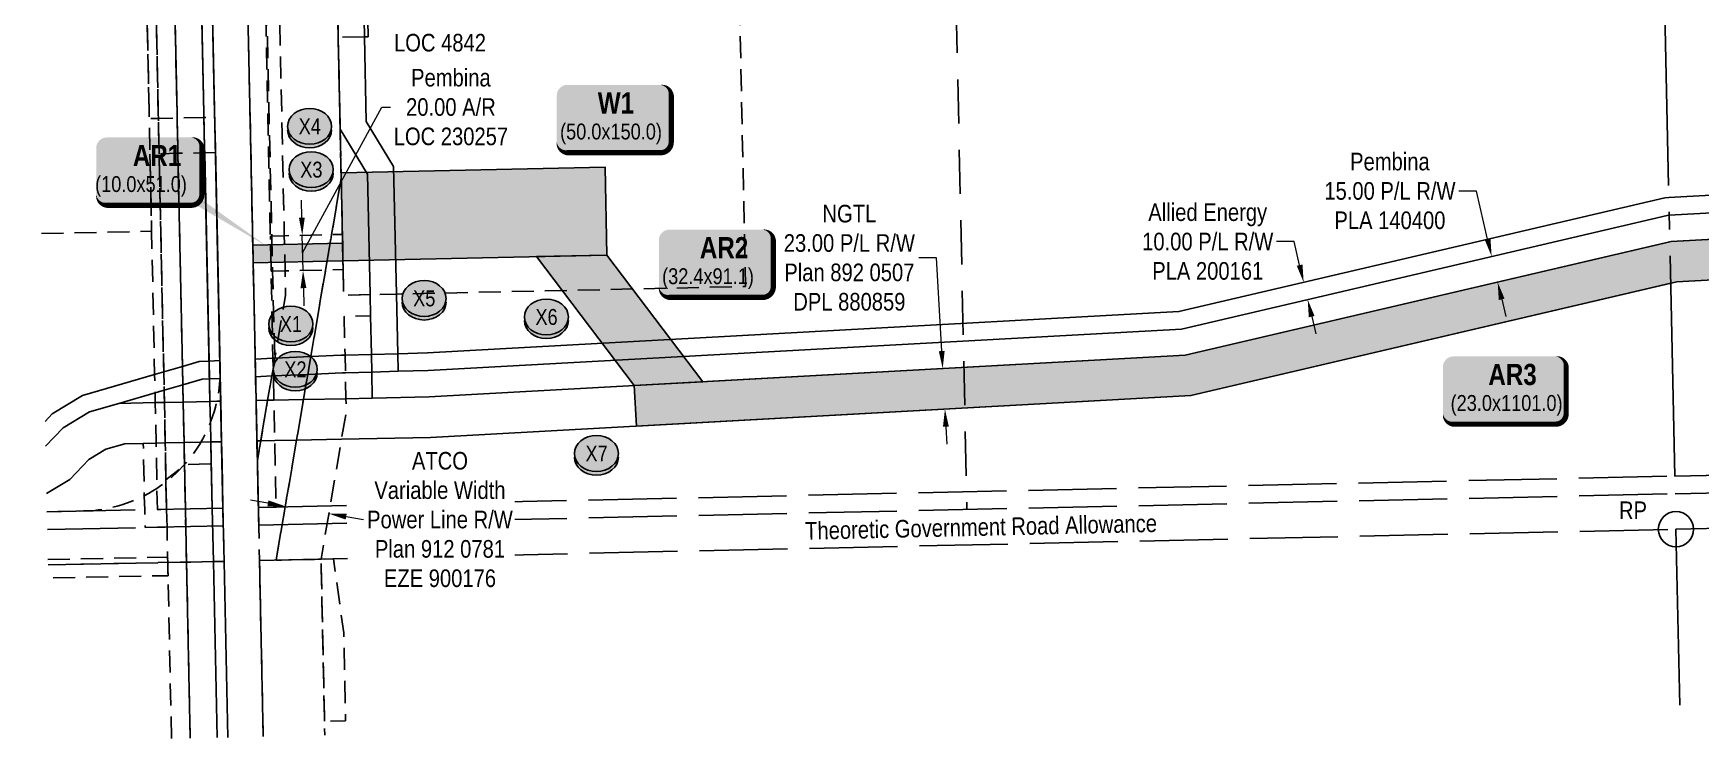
# Model space of a CAD drawing. Extents: x 595786 to 598155, y 6046687 to 6048833.
# Drawn here: x 596009 to 596955, y 6046687 to 6047088 of the extents above; entities that cross this region are included whole.
import ezdxf
from ezdxf.enums import TextEntityAlignment as Align

# ---------------------------------------------------------------- set-up
doc = ezdxf.new("R2010")
doc.units = 0
doc.header["$LTSCALE"] = 5
doc.header["$PDSIZE"] = 0.5
for name, pattern in [('foc-ACCESSROAD', [3.75, 2.5, -1.25]), ('foc-FLOWLINE', [3.75, 2.5, -1.25]), ('foc-LSD', [8, 5, -3]), ('foc-QUARTERLINE', [33, 25, -3, 2, -3]), ('foc-UNSURVEYED', [12.5, 10, -2.5])]:
    doc.linetypes.add(name, pattern=pattern)
doc.layers.get('Defpoints').update_dxf_attribs({"color": 9})
for name, color, linetype in [('35', 37, 'Continuous'), ('CG-NOTES', 7, 'Continuous'), ('F-AR', 190, 'foc-ACCESSROAD'), ('F-EZE', 190, 'foc-FLOWLINE'), ('F-RW', 190, 'Continuous'), ('F-VCE', 190, 'foc-FLOWLINE'), ('F-WS', 190, 'foc-ACCESSROAD'), ('L-QSEC', 8, 'foc-QUARTERLINE'), ('L-ROAD-T', 7, 'Continuous'), ('L-SEC', 7, 'Continuous'), ('L-SECTION-LSD', 7, 'foc-LSD'), ('L-USEC', 7, 'foc-UNSURVEYED'), ('P-CROSSINGS', 250, 'Continuous'), ('P-TEMP-BLOCKS', 250, 'Continuous'), ('P-TEMP-H', 41, 'Continuous'), ('P-TEMP_ACCESS ROAD', 46, 'Continuous'), ('P-TEMP_WORKSPACE', 46, 'Continuous'), ('PLA', 7, 'Continuous')]:
    doc.layers.add(name, color=color, linetype=linetype)
for name, color, linetype, lineweight in [('F-AR-T', 190, 'Continuous', 9), ('F-EZE-T', 190, 'Continuous', 9), ('F-RW-T', 190, 'Continuous', 9)]:
    doc.layers.add(name, color=color, linetype=linetype, lineweight=lineweight)
doc.styles.add('80', font='ARIALN.TTF', dxfattribs={"height": 10})
doc.styles.add('80CG', font='ARIALN.TTF', dxfattribs={"height": 10})
doc.styles.add('80L', font='ARIALN.TTF', dxfattribs={"height": 10})
doc.styles.add('BOLD', font='ARIALNB.TTF')
doc.styles.add('Crossing', font='ARIALN.TTF', dxfattribs={"height": 10})
doc.dimstyles.new('Compass 5 000', dxfattribs={"dimscale": 5, "dimtxt": 9, "dimasz": 2, "dimexe": 0.2, "dimexo": 0.0625, "dimgap": 0.5, "dimtad": 0, "dimtih": 1, "dimtoh": 1, "dimzin": 0, "dimdsep": 46, "dimtxsty": '80CG', "dimcen": 0.1, "dimse1": 1, "dimse2": 1, "dimclrd": 256, "dimclrt": 256, "dimaunit": 1, "dimadec": 4, "dimazin": 0, "dimtfac": 0.06, "dimtofl": 0, "dimtmove": 0, "dimatfit": 1, "dimfxl": 0.2, "dimtolj": 1, "dimtzin": 0, "dimlwd": -1, "dimarcsym": 0})

# ---------------------------------------------------------------- blocks, each defined once
blk = doc.blocks.new('label_road_theoretic')
at = {"layer": 'L-ROAD-T', "style": '80L'}
blk.add_text('Theoretic Government Road Allowance', height=10, dxfattribs=at).set_placement((0, 0), align=Align.MIDDLE_CENTER)
blk = doc.blocks.new('RP')
at = {"layer": '35', "color": 3}
blk.add_circle((0, 0), 10, dxfattribs=at)
at = {"layer": '35', "color": 3, "style": '80'}
blk.add_attdef('RP_001', (-32.36089367917796, 5.754369554757101), '', height=10, dxfattribs=at)
blk = doc.blocks.new('*D430')
at = {"layer": 'Defpoints', "color": 0, "transparency": 16777216}
for p in [(596730.0071706737, 6046946.49662021), (596733.2100301823, 6046947.245510073), (596735.485885025, 6046937.512111778)]:
    blk.add_point(p, dxfattribs=at)
at = {"layer": 'F-RW-T', "transparency": 16777216}
for p, q in [((596724.6087011616, 6046969.584847525), (596714.6087011616, 6046969.584847525)), ((596727.7303885096, 6046956.233984482), (596724.6087011616, 6046969.584847525)), ((596734.5598076805, 6046927.025857642), (596736.8365898447, 6046917.28849337))]:
    blk.add_line(p, q, dxfattribs=at)
for points in [[(596729.353282555, 6046956.613448177), (596726.1074944641, 6046955.854520788), (596730.0071706737, 6046946.49662021)], [(596736.182701726, 6046927.405321336), (596732.9369136351, 6046926.646393948), (596732.2830255164, 6046936.763221915)]]:
    blk.add_solid(points, dxfattribs=at)
at = {"layer": 'F-RW-T', "transparency": 16777216, "insert": (596675.5227530042, 6046969.584847525), "char_height": 10, "attachment_point": 5, "style": '80CG'}
blk.add_mtext('\\A1;Allied Energy\\P10.00 P/L R/W\\PPLA 200161', dxfattribs=at)
blk = doc.blocks.new('*D438')
at = {"layer": 'Defpoints', "color": 0, "transparency": 16777216}
for p in [(596525.0151155405, 6046897.498045814), (596392.0575517348, 6046890.168493741), (596393.3235058927, 6046867.20417354)]:
    blk.add_point(p, dxfattribs=at)
at = {"layer": 'F-RW-T', "transparency": 16777216}
for p, q in [((596521.5469402368, 6046960.410504133), (596511.5469402368, 6046960.410504133)), ((596524.4646812532, 6046907.482885427), (596521.5469402368, 6046960.410504133)), ((596526.8315039857, 6046864.548885999), (596527.3819382731, 6046854.564046387))]:
    blk.add_line(p, q, dxfattribs=at)
for points in [[(596526.1288211887, 6046907.574624474), (596522.8005413178, 6046907.391146379), (596525.0151155405, 6046897.498045814)], [(596528.4956439212, 6046864.640625047), (596525.1673640503, 6046864.457146951), (596526.2810696984, 6046874.533725613)]]:
    blk.add_solid(points, dxfattribs=at)
at = {"layer": 'F-RW-T', "transparency": 16777216, "insert": (596472.0073767995, 6046960.410504133), "char_height": 10, "attachment_point": 5, "style": '80CG'}
blk.add_mtext('\\A1;NGTL\\P23.00 P/L R/W\\PPlan 892 0507\\PDPL 880859', dxfattribs=at)
blk = doc.blocks.new('*D440')
at = {"layer": 'Defpoints', "color": 0, "transparency": 16777216}
for p in [(596808.2460619048, 6046954.52465525), (596836.7566259461, 6046961.190900863), (596811.6626319548, 6046939.912481492)]:
    blk.add_point(p, dxfattribs=at)
at = {"layer": 'F-RW-T', "transparency": 16777216}
for p, q in [((596828.0767459052, 6046998.31348682), (596818.0767459052, 6046998.313486819)), ((596834.4798664576, 6046970.928270438), (596828.0767459052, 6046998.31348682)), ((596842.4499554848, 6046936.841357531), (596844.7267149733, 6046927.103987956))]:
    blk.add_line(p, q, dxfattribs=at)
for points in [[(596836.1027613869, 6046971.307730353), (596832.8569715286, 6046970.548810523), (596836.7566259461, 6046961.190900863)], [(596844.0728504141, 6046937.220817446), (596840.8270605558, 6046936.461897616), (596840.1731959961, 6046946.578727106)]]:
    blk.add_solid(points, dxfattribs=at)
at = {"layer": 'F-RW-T', "transparency": 16777216, "insert": (596778.9907977472, 6046998.313486819), "char_height": 10, "attachment_point": 5, "style": '80CG'}
blk.add_mtext('\\A1;Pembina\\P15.00 P/L R/W\\PPLA 140400', dxfattribs=at)
blk = doc.blocks.new('*D441')
at = {"layer": 'Defpoints', "color": 0, "transparency": 16777216}
for p in [(596161.3021519647, 6046973.177854197), (596161.3907688938, 6046973.179845246), (596161.8398192748, 6046953.193669892)]:
    blk.add_point(p, dxfattribs=at)
at = {"layer": 'F-AR-T', "transparency": 16777216}
for p, q in [((596161.5266771553, 6046963.184766522), (596206.4292582972, 6047045.947919401)), ((596206.4292582972, 6047045.947919401), (596211.4292582972, 6047045.947919401)), ((596161.0775281572, 6046983.175331086), (596160.8529043496, 6046993.172807975)), ((596161.7512023458, 6046953.191678843), (596161.3021519647, 6046973.177854197)), ((596161.9758261534, 6046943.194201954), (596162.200449961, 6046933.196725065))]:
    blk.add_line(p, q, dxfattribs=at)
for points in [[(596162.7437743052, 6046983.212768387), (596159.411282009, 6046983.137893785), (596161.3021519647, 6046973.177854197)], [(596163.6420723015, 6046943.231639255), (596160.3095800052, 6046943.156764653), (596161.7512023458, 6046953.191678843)]]:
    blk.add_solid(points, dxfattribs=at)
at = {"layer": 'F-AR-T', "transparency": 16777216, "insert": (596245.7300768514, 6047045.947919401), "char_height": 10, "attachment_point": 5, "style": '80CG'}
blk.add_mtext('\\A1;Pembina\\P20.00 A/R\\PLOC 230257', dxfattribs=at)
blk = doc.blocks.new('*D442')
at = {"layer": 'Defpoints', "color": 0, "transparency": 16777216}
for p in [(596156.7676482906, 6046849.250568935), (596181.5103648453, 6046845.02325524), (596176.4068704613, 6046815.152201404)]:
    blk.add_point(p, dxfattribs=at)
at = {"layer": 'F-EZE-T', "transparency": 16777216}
for p, q in [((596141.806984517, 6046821.063620685), (596131.9498151275, 6046822.747726271)), ((596186.264039851, 6046813.468095818), (596196.1212092428, 6046811.783990231))]:
    blk.add_line(p, q, dxfattribs=at)
for points in [[(596142.0876687814, 6046822.706482249), (596141.5263002526, 6046819.420759119), (596151.6641539067, 6046819.379515099)], [(596186.5447241154, 6046815.110957382), (596185.9833555866, 6046811.825234252), (596176.4068704613, 6046815.152201404)]]:
    blk.add_solid(points, dxfattribs=at)
at = {"layer": 'F-EZE-T', "transparency": 16777216, "insert": (596239.5079759549, 6046811.783990231), "char_height": 10, "attachment_point": 5, "style": '80CG', "bg_fill": 3, "box_fill_scale": 1.1, "bg_fill_color": 256, "bg_fill_true_color": 13158600, "bg_fill_transparency": 0}
blk.add_mtext('\\A1;ATCO\\PVariable Width\\PPower Line R/W\\PPlan 912 0781\\PEZE 900176', dxfattribs=at)
blk = doc.blocks.new('*D444')
at = {"layer": 'Defpoints', "color": 0, "transparency": 16777216}
for p in [(596140.5538750539, 6047097.636731084), (596131.2110383847, 6047062.899950811), (596141.284367853, 6047063.113094483)]:
    blk.add_point(p, dxfattribs=at)
at = {"layer": 'F-AR-T', "transparency": 16777216}
for p, q in [((596120.4827833946, 6047097.212042687), (596110.4850212035, 6047097.00049796)), ((596150.5516372449, 6047097.848275812), (596211.6247878253, 6047099.140535293))]:
    blk.add_line(p, q, dxfattribs=at)
for points in [[(596120.4475259401, 6047098.878336385), (596120.5180408492, 6047095.545748987), (596130.4805455856, 6047097.423587414)], [(596150.5163797904, 6047099.514569511), (596150.5868946995, 6047096.181982113), (596140.5538750539, 6047097.636731084)]]:
    blk.add_solid(points, dxfattribs=at)
at = {"layer": 'F-AR-T', "transparency": 16777216, "insert": (596239.5238328459, 6047099.140535293), "char_height": 10, "attachment_point": 5, "style": '80CG'}
blk.add_mtext('\\A1;Conifer\\P10.06 A/R\\PLOC 4842', dxfattribs=at)
blk = doc.blocks.new('*U451')
at = {"true_color": 0xff8aff}
h = blk.add_hatch(color=211, dxfattribs=at)
edge = h.paths.add_edge_path()
edge.add_line((-23.99999999999998, -20), (23.99999999999998, -20))
edge.add_arc((23.99999999999998, -14), 6, 270, 360)
edge.add_line((29.99999999999998, -14), (29.99999999999998, 12.5))
edge.add_arc((23.99999999999998, 12.5), 6, 0, 90)
edge.add_line((23.99999999999998, 18.5), (-23.99999999999998, 18.5))
edge.add_arc((-23.99999999999998, 12.5), 6, 90, 180)
edge.add_line((-29.99999999999998, 12.5), (-29.99999999999998, -14))
edge.add_arc((-23.99999999999998, -14), 6, 180, 270)
at = {"color": 250, "flags": 128}
blk.add_lwpolyline([(-23.99999999999998, -20, 3, 3, 0), (23.99999999999998, -20, 3, 3, 0.414213562373095), (29.99999999999998, -14, 3, 3, 0), (29.99999999999998, 12.5, 3, 0, 0.414213562373095), (23.99999999999998, 18.5, 0, 0, 0), (-23.99999999999998, 18.5, 0, 0, 0.414213562373095), (-29.99999999999998, 12.5, 0, 0, 0), (-29.99999999999998, -14, 0, 3, 0.414213562373095)], format="xyseb", close=True, dxfattribs=at)
at = {"flags": 128}
blk.add_lwpolyline([(67.26013000717592, -43.4908733441255, 0, 7.500000000000002, 0), (-3.398394867633905e-15, 0, 0, 0, 0)], format="xyseb", dxfattribs=at)
at = {"color": 250}
for tag, p, height, style in [('TEMP_AREA_W1_001', (-9.212824010914055, 2.244292974654144), 12, 'BOLD'), ('ENTER_TEXT_001', (-30.65893587994544, -12.47010782646594), 9, '80')]:
    blk.add_attdef(tag, p, '', height=height, dxfattribs=dict(at, style=style))
blk = doc.blocks.new('*U452')
at = {"true_color": 0xff8aff}
h = blk.add_hatch(color=211, dxfattribs=at)
edge = h.paths.add_edge_path()
edge.add_line((-26.49999999999999, -20), (26.49999999999999, -20))
edge.add_arc((26.49999999999999, -14), 6, 270, 360)
edge.add_line((32.49999999999999, -14), (32.49999999999999, 12.5))
edge.add_arc((26.49999999999999, 12.5), 6, 0, 90)
edge.add_line((26.49999999999999, 18.5), (-26.49999999999999, 18.5))
edge.add_arc((-26.49999999999999, 12.5), 6, 90, 180)
edge.add_line((-32.49999999999999, 12.5), (-32.49999999999999, -14))
edge.add_arc((-26.49999999999999, -14), 6, 180, 270)
at = {"color": 250, "flags": 128}
blk.add_lwpolyline([(-26.49999999999999, -20, 3, 3, 0), (26.49999999999999, -20, 3, 3, 0.414213562373095), (32.49999999999999, -14, 3, 3, 0), (32.49999999999999, 12.5, 3, 0, 0.414213562373095), (26.49999999999999, 18.5, 0, 0, 0), (-26.49999999999999, 18.5, 0, 0, 0.414213562373095), (-32.49999999999999, 12.5, 0, 0, 0), (-32.49999999999999, -14, 0, 3, 0.414213562373095)], format="xyseb", close=True, dxfattribs=at)
at = {"flags": 128}
blk.add_lwpolyline([(29.22661897051819, -14.49961563746845, 0, 7.500000000000002, 0), (-3.398394867633905e-15, -4.930380657631324e-32, 0, 0, 0)], format="xyseb", dxfattribs=at)
at = {"color": 250}
for tag, p, height, style in [('TEMP_AREA_W1_001', (-9.212824010914055, 2.244292974654144), 12, 'BOLD'), ('ENTER_TEXT_001', (-30.65893587994544, -12.47010782646594), 9, '80')]:
    blk.add_attdef(tag, p, '', height=height, dxfattribs=dict(at, style=style))
blk = doc.blocks.new('*U453')
at = {"true_color": 0xff8aff}
h = blk.add_hatch(color=211, dxfattribs=at)
edge = h.paths.add_edge_path()
edge.add_line((-28.99999999999999, -20), (28.99999999999999, -20))
edge.add_arc((28.99999999999999, -14), 6, 270, 360)
edge.add_line((34.99999999999999, -14), (34.99999999999999, 12.5))
edge.add_arc((28.99999999999999, 12.5), 6, 0, 90)
edge.add_line((28.99999999999999, 18.5), (-28.99999999999999, 18.5))
edge.add_arc((-28.99999999999999, 12.5), 6, 90, 180)
edge.add_line((-34.99999999999999, 12.5), (-34.99999999999999, -14))
edge.add_arc((-28.99999999999999, -14), 6, 180, 270)
at = {"color": 250, "flags": 128}
blk.add_lwpolyline([(-28.99999999999999, -20, 3, 3, 0), (28.99999999999999, -20, 3, 3, 0.414213562373095), (34.99999999999999, -14, 3, 3, 0), (34.99999999999999, 12.5, 3, 0, 0.414213562373095), (28.99999999999999, 18.5, 0, 0, 0), (-28.99999999999999, 18.5, 0, 0, 0.414213562373095), (-34.99999999999999, 12.5, 0, 0, 0), (-34.99999999999999, -14, 0, 3, 0.414213562373095)], format="xyseb", close=True, dxfattribs=at)
at = {"flags": 128}
blk.add_lwpolyline([(29.22661897051819, -14.49961563746845, 0, 7.500000000000002, 0), (-3.398394867633905e-15, -4.930380657631324e-32, 0, 0, 0)], format="xyseb", dxfattribs=at)
at = {"color": 250}
for tag, p, height, style in [('TEMP_AREA_W1_001', (-9.212824010914055, 2.244292974654144), 12, 'BOLD'), ('ENTER_TEXT_001', (-30.65893587994544, -12.47010782646594), 9, '80')]:
    blk.add_attdef(tag, p, '', height=height, dxfattribs=dict(at, style=style))
blk = doc.blocks.new('xing2')
h = blk.add_hatch(color=50)
h.dxf.hatch_style = 1
edge = h.paths.add_edge_path()
edge.add_ellipse((0, 0), major_axis=(-12.5, 0), ratio=0.8162973455633619, start_angle=0, end_angle=360)
h = blk.add_hatch(color=250)
h.dxf.hatch_style = 1
edge = h.paths.add_edge_path()
edge.add_ellipse((0, -2.047489049626165), major_axis=(-12.5, 0), ratio=0.8162973455633619, start_angle=0, end_angle=180)
edge.add_line((12.5, -2.047489049626165), (12.5, 0))
edge.add_ellipse((0, 0), major_axis=(-12.5, 0), ratio=0.8162973455633619, start_angle=0, end_angle=180, ccw=False)
edge.add_line((-12.5, 0), (-12.5, -2.047489049626165))
at = {"color": 250}
blk.add_ellipse((0, 0), major_axis=(-12.5, 0), ratio=0.8162973455633619, dxfattribs=at)
blk.add_ellipse((0, -2.047489049626165), major_axis=(-12.5, 0), ratio=0.8162973455633619, start_param=0, end_param=3.141592653589793, dxfattribs=at)
at = {"color": 250, "style": 'Crossing'}
blk.add_attdef('CROSSING', text='', height=9, dxfattribs=at).set_placement((0.08916442567715421, 0.0199513138486509), align=Align.MIDDLE_CENTER)
at = {"color": 250, "style": 'Crossing', "flags": 1}
for tag, p in [('OWNER', (0.08916442567715421, -12.49201765665748)), ('DESCRIPTION', (0.08916442567715421, -25.770021277247)), ('LOCATION', (0.08916442567715421, -39.30337514164421)), ('DWG_REF', (0.08916442567715421, -52.83672900604233))]:
    blk.add_attdef(tag, text='', height=9, dxfattribs=at).set_placement(p, align=Align.MIDDLE_CENTER)

msp = doc.modelspace()

# ---------------------------------------------------------------- hatches: boundary and pattern name
at = {"layer": 'P-TEMP-H'}
h = msp.add_hatch(color=256, dxfattribs=at)
h.dxf.hatch_style = 1
h.paths.add_polyline_path([(596183.3599780743, 6047008.666671743), (596333.259250692, 6047011.886523374), (596334.332534569, 6046961.920099168), (596184.4332619508, 6046958.700247536)])
h = msp.add_hatch(color=256, dxfattribs=at)
h.dxf.hatch_style = 1
h.paths.add_polyline_path([(597432.4532214365, 6046897.396109489), (597383.9123039185, 6046928.134051404), (597191.9599810683, 6046983.578269887), (596938.6503943241, 6046969.600751479), (596662.7089396884, 6046905.088693726), (596349.8659229737, 6046887.842595677), (596351.132094345, 6046864.887632476), (596665.9833741611, 6046882.244440054), (596941.9254200798, 6046946.756636042), (597189.3297901984, 6046960.408307035), (597374.3827974177, 6046906.95691238), (597420.1537755213, 6046877.9730007)])
h = msp.add_hatch(color=256, dxfattribs=at)
h.dxf.hatch_style = 1
h.paths.add_polyline_path([(596184.4332619508, 6046958.700247536), (596133.4402469295, 6046957.554533709), (596133.228777963, 6046967.547895051), (596184.2208886527, 6046968.69358856)])
h = msp.add_hatch(color=256, dxfattribs=at)
h.dxf.hatch_style = 1
h.paths.add_polyline_path([(596388.8603532297, 6046889.992241765), (596334.332534569, 6046961.920099168), (596294.3593952039, 6046961.061472069), (596349.8659229737, 6046887.842595677)])

# ---------------------------------------------------------------- linework, layer by layer
at = {"layer": 'F-AR', "flags": 128}
for points in [[(596146.4529338514, 6046818.915278952), (596136.3762463125, 6046818.692788174), (596135.8122601217, 6046845.343250493), (596135.577914086, 6046856.426101861), (596135.0915160335, 6046879.409865345), (596134.8057932014, 6046892.922409783), (596134.594426828, 6046902.918438965), (596129.6446286136, 6047136.827163906), (596129.3272065888, 6047151.819153053), (596128.6369335066, 6047184.440852502), (596128.4255919144, 6047194.43538489), (596128.0448591434, 6047212.421292497), (596127.8285045695, 6047222.652861236), (596127.6107702468, 6047232.949667546), (596127.2900991503, 6047248.095146745), (596126.9726900809, 6047263.086337755), (596121.913555064, 6047502.156142537), (596119.5755215101, 6047612.639531581), (596119.0280756201, 6047638.505472948), (596121.7413075636, 6047643.256441704), (596124.6251791669, 6047647.906213989), (596127.6753488228, 6047652.448291781), (596130.8877572085, 6047656.876583427), (596134.2587266531, 6047661.186206589), (596137.783743409, 6047665.370559507), (596138.402531132, 6047666.062340594), (596141.4576246489, 6047669.424427706), (596145.2761696118, 6047673.342917777), (596149.2341564938, 6047677.119913479), (596153.3263106389, 6047680.751800038), (596157.5471841514, 6047684.232156091), (596161.8919443295, 6047687.55847731), (596168.7988963497, 6047692.312816392), (596170.927545007, 6047693.72645289), (596186.6445449921, 6047703.301370383), (596192.5366954459, 6047706.890903966), (596196.6226484897, 6047704.206147604), (596215.7094129734, 6047691.661016015), (596217.5603154126, 6047690.444914573), (596220.0738043056, 6047688.793381128), (596220.4398720107, 6047688.552676718), (596204.7068493065, 6047678.96589126), (596197.2529501211, 6047674.424751125), (596190.192790538, 6047670.123893178), (596187.4581486193, 6047668.480402109), (596186.5534107728, 6047667.893876559), (596182.9952056123, 6047665.535648001), (596179.5221366427, 6047663.05439636), (596176.1393526962, 6047660.451431616), (596172.8503799407, 6047657.730531977), (596169.670948337, 6047654.90424252), (596166.5709634048, 6047651.948902796), (596163.5882719274, 6047648.895644321), (596160.7153698471, 6047645.739002695), (596157.9556239165, 6047642.482052012), (596155.3125139357, 6047639.130771699), (596152.7895462945, 6047635.687137675), (596150.3897938902, 6047632.157120767), (596148.1160770716, 6047628.544884633), (596145.9718018395, 6047624.854405103), (596143.9587441984, 6047621.089723651), (596142.0803217944, 6047617.257018619), (596140.3047252309, 6047613.097453432), (596138.7346423593, 6047609.404607945), (596137.7336647725, 6047606.698495175), (596137.2717757708, 6047605.394604661), (596135.9518189809, 6047601.335170978), (596134.7759286637, 6047597.23213715), (596133.745702342, 6047593.089741139), (596132.8621783416, 6047588.913910819), (596132.1269563342, 6047584.708784119), (596131.540362178, 6047580.480974594), (596131.1035822444, 6047576.234911747), (596130.817256389, 6047571.976114693), (596130.6965062411, 6047563.441650964), (596131.9893331645, 6047502.369220722), (596132.5351165028, 6047476.562208863), (596132.9582800271, 6047456.575147816), (596137.0513908309, 6047263.28806043), (596137.3715667732, 6047248.18411246), (596137.6896260628, 6047233.185727817), (596137.9029351455, 6047222.920459961), (596138.1202815382, 6047212.643065165), (596138.5011292596, 6047194.656358744), (596138.7124803138, 6047184.662426936), (596143.1959373966, 6046972.770885332), (596143.61861598, 6046952.78362838), (596144.66543944, 6046903.361937257), (596144.7681285285, 6046897.284608519), (596144.8768576017, 6046893.364507504), (596145.1685079765, 6046879.614345631), (596145.6550172548, 6046856.63048385), (596146.4529338514, 6046818.915278952)], [(596144.4328940378, 6046952.802349834), (596143.61861598, 6046952.78362838), (596143.1959373966, 6046972.770885332), (596143.9948047372, 6046972.789180824), (596151.1165912452, 6046972.949004512), (596177.9692241739, 6046973.552330804), (596184.1086251914, 6046973.690122537), (596184.5414534704, 6046953.704579915), (596174.5456301181, 6046953.47950152), (596151.5393004303, 6046952.961948034), (596144.4328940378, 6046952.802349834)]]:
    msp.add_lwpolyline(points, close=True, dxfattribs=at)
msp.add_lwpolyline([(596016.3354469917, 6046816.27075451), (596037.098509853, 6046816.68014722), (596039.8601901326, 6046816.734979463), (596042.6185019156, 6046816.78954202), (596045.360992126, 6046817.279115665), (596048.0959669598, 6046817.670031838), (596050.8151242072, 6046818.157013741), (596053.5160594354, 6046818.73820872), (596056.1944196868, 6046819.413124379), (596058.8479972137, 6046820.181613935), (596061.4732785333, 6046821.042001478), (596064.0666106128, 6046821.99370927), (596066.6250424668, 6046823.035974207), (596069.1457150824, 6046824.166433453), (596071.5952681634, 6046825.364261542), (596074.0609616177, 6046826.687459487), (596076.4497647238, 6046828.07580205), (596078.7423018567, 6046829.510160573), (596081.0739524493, 6046831.097702171), (596083.3044121378, 6046832.72755183), (596083.8711547605, 6046833.121518373), (596085.4765183799, 6046834.434549315), (596087.5873562316, 6046836.216230469), (596089.634859747, 6046838.071250237), (596091.6161933139, 6046839.996145126), (596093.3392894798, 6046841.879446109), (596093.7499866013, 6046842.331978905), (596094.4640673267, 6046843.021358903), (596095.371857515, 6046844.047272157), (596097.1412285301, 6046846.168694512), (596098.835369901, 6046848.350991179), (596100.452017003, 6046850.591211239), (596101.9897901709, 6046852.885821885), (596103.4463952023, 6046855.233273006), (596103.6653190295, 6046855.675947193), (596104.8201638095, 6046857.629925588), (596106.109396009, 6046860.073641479), (596107.3122057598, 6046862.560076332), (596108.4277526413, 6046865.087710788), (596109.1711130958, 6046866.91807494), (596109.4544974142, 6046867.652307956), (596110.3907010221, 6046870.250827953), (596111.2357662579, 6046872.881256036), (596111.9879858074, 6046875.539051483), (596112.6474000083, 6046878.222313146), (596112.8369416695, 6046878.945753621), (596113.2128270211, 6046880.926411309), (596113.6832753172, 6046883.64872231), (596114.0581836797, 6046886.385530473), (596114.3373228715, 6046889.133927972), (596114.7118360255, 6046891.988447916), (596114.9868453725, 6046878.999111353), (596115.4731713756, 6046856.013946006), (596115.7357968779, 6046843.610345785), (596116.2723984376, 6046818.246918633), (596116.9107501922, 6046788.092356676), (596110.8149595424, 6046787.971401667), (596095.588517326, 6046787.670276382), (596084.9255086, 6046787.459333858), (596016.9735063761, 6046786.118451352)], dxfattribs=at)
at = {"layer": 'F-EZE', "flags": 128}
for points in [[(596087.0405858957, 6046687.451549639), (596085.0835325677, 6046779.959826009), (596084.9255086, 6046787.459333858), (596084.8615732545, 6046790.462645274), (596084.5003496001, 6046807.516702254), (596084.28695987, 6046817.613989493), (596083.8711547605, 6046833.121518373), (596083.8493378445, 6046834.354814927), (596083.4888221939, 6046855.339294489), (596083.0027456919, 6046878.32306195), (596082.8561005607, 6046885.262039681), (596082.6369488823, 6046895.609861813), (596080.0147372812, 6047019.508119024), (596079.960595093, 6047022.069988098), (596079.5911817157, 6047039.513875362), (596079.5370563228, 6047042.074944048), (596078.0683155812, 6047111.491720066), (596078.0130816869, 6047114.105219078), (596077.7012531087, 6047128.837959634), (596077.6455115469, 6047131.497494945), (596077.59029233, 6047134.110293631), (596077.574415769, 6047134.839502077), (596077.1856414616, 6047153.196514647), (596076.6569123844, 6047178.172923693), (596076.5513116452, 6047183.169590078), (596076.3399006377, 6047193.172828651), (596075.9593877564, 6047211.160840843), (596075.8332376116, 6047217.110545637), (596075.515577501, 6047232.102529673), (596075.2758015724, 6047243.425816479), (596075.1979633347, 6047247.108829613), (596072.299620706, 6047384.067543406), (596072.1626926605, 6047390.546361918), (596072.0397214582, 6047396.364801451), (596071.6138989329, 6047416.496249048), (596070.4586906661, 6047471.075343345), (596070.3002948769, 6047478.569845719), (596069.9830208501, 6047493.55964134), (596067.4857411401, 6047611.560625072), (596066.7455396693, 6047646.563418094), (596066.5957447202, 6047653.631568842), (596066.2374626719, 6047670.542062661), (596066.0877529517, 6047677.608914133), (596065.6721684139, 6047697.230565753), (596065.371868969, 6047711.419519753)], [(596076.0351438122, 6047711.65591255), (596076.337965356, 6047697.34619264), (596076.7507979918, 6047677.834895062), (596077.2584390475, 6047653.857541766), (596078.1493165594, 6047611.771600237), (596080.6461616268, 6047493.785019066), (596080.9634126876, 6047478.795222583), (596082.271446936, 6047416.972762976), (596082.6973579293, 6047396.842117563), (596082.9069867475, 6047386.946548016), (596083.0372152047, 6047380.763389554), (596085.8619087079, 6047247.323507228), (596085.9395144904, 6047243.651900733), (596086.1789575766, 6047232.32360151), (596086.3907999992, 6047222.320371241), (596086.4106756558, 6047221.380031773), (596086.4966644812, 6047217.333820325), (596086.6227260297, 6047211.386215658), (596087.0029491622, 6047193.397396074), (596087.2147610508, 6047183.395567154), (596087.3203544809, 6047178.399801399), (596087.8491611965, 6047153.422492449), (596088.2289957906, 6047135.471204444), (596088.2532257505, 6047134.324846928), (596088.3084510972, 6047131.712048307), (596088.6764838736, 6047114.319081065), (596088.7317217853, 6047111.705682174), (596090.2010778816, 6047042.28951803), (596090.255224088, 6047039.727749009), (596090.6242713627, 6047022.283853568), (596090.6784047582, 6047019.722684961), (596093.2396317158, 6046898.70427303), (596093.4587326726, 6046888.357250342), (596093.6665160146, 6046878.548437543), (596094.1522975451, 6046855.564663273), (596094.4640673267, 6046843.021358903), (596094.9507119582, 6046817.824948478), (596095.588517326, 6046787.670276382), (596097.7037435145, 6046687.687547646)], [(596139.1285445523, 6046688.604365234), (596137.0142398303, 6046788.536715684), (596136.3762463125, 6046818.692788174), (596135.8122601217, 6046845.343250493), (596137.7204848774, 6046856.46910454), (596141.656012732, 6046879.542169666), (596144.0737009249, 6046893.33380904), (596144.7681285285, 6046897.284608519), (596145.5982897909, 6046902.233393481), (596145.6898143939, 6046903.390807451), (596151.8305422501, 6046939.207571792), (596151.5393004303, 6046952.961948034), (596151.1165912452, 6046972.949004512), (596147.6395312492, 6047137.216421382), (596147.3219811365, 6047152.20890896), (596146.6314973627, 6047184.837212082), (596146.4193466001, 6047194.829625641), (596146.038440029, 6047212.817632478), (596145.8207811759, 6047223.130957516), (596145.6051850526, 6047233.363243604), (596145.2887995307, 6047248.363766069), (596144.9705513191, 6047263.446833745), (596140.8937868805, 6047456.753690285), (596140.4722872543, 6047476.74018629), (596140.3989855276, 6047480.051918102), (596140.0827593758, 6047495.041738365), (596137.7336647725, 6047606.698495175), (596137.5658147276, 6047613.036619828), (596139.5644464947, 6047613.08099483), (596138.402531132, 6047666.062340594), (596137.8028575048, 6047696.270215279), (596137.4484671844, 6047713.01737678)], [(596168.4032781179, 6047713.703610084), (596168.7988963497, 6047692.312816392), (596168.964397019, 6047686.838423289), (596169.136142754, 6047679.273727336), (596169.2005016649, 6047676.330882059), (596169.305114123, 6047670.95219987), (596169.4622689917, 6047664.1183421), (596169.670948337, 6047654.90424252), (596170.543447392, 6047613.765871123), (596173.42858762, 6047477.48248959), (596173.851858057, 6047457.496129595), (596175.5123450677, 6047379.052339445), (596175.639643204, 6047373.016368038), (596177.9301281476, 6047264.107406181), (596178.2452358562, 6047249.111960388), (596178.5625748129, 6047234.112758248), (596178.6164619809, 6047232.393342237), (596178.7938701952, 6047224.008033366), (596179.2249228662, 6047203.617532686), (596179.4703273192, 6047192.076040092), (596179.6079771081, 6047185.569909255), (596179.8074989042, 6047175.960619165), (596180.2957918958, 6047152.92222742), (596180.6120859138, 6047137.931013423), (596181.723364521, 6047085.542539235), (596182.8269543145, 6047033.48144055), (596183.4188303099, 6047005.505404772), (596177.9692241739, 6046973.552330804), (596174.5456301181, 6046953.47950152), (596166.1588725535, 6046904.30921796), (596164.4386408995, 6046894.223381388), (596162.0052033964, 6046879.955310496), (596158.0693715627, 6046856.882218041), (596151.612732434, 6046819.028700867), (596149.8917625677, 6046808.9357504), (596146.4482718911, 6046788.744914846), (596171.9915436256, 6046789.308069793), (596173.9383524401, 6046697.287163076), (596174.1056821417, 6046689.37848253)]]:
    msp.add_lwpolyline(points, dxfattribs=at)
for points in [[(596132.4068461291, 6047502.378050587), (596132.5653624628, 6047494.882748598), (596140.0827593758, 6047495.041738365), (596140.3989855276, 6047480.051918102), (596132.8831917789, 6047479.892962509), (596132.9559892422, 6047476.571810476), (596133.3940970954, 6047456.585065458), (596137.6290723663, 6047263.299476525), (596137.9602078138, 6047248.197261845), (596138.2886188192, 6047233.1990961), (596138.5135571342, 6047222.936877013), (596138.7388739979, 6047212.656747813), (596139.1330352045, 6047194.67052313), (596139.3518884055, 6047184.676749947), (596143.9948047372, 6046972.789180824), (596144.4328940378, 6046952.802349834), (596145.6898143939, 6046903.390807451), (596145.5982897909, 6046902.233393481), (596144.7681285285, 6046897.284608519), (596144.0737009249, 6046893.33380904), (596141.656012732, 6046879.542169666), (596137.7204848774, 6046856.46910454), (596135.8122601217, 6046845.343250493), (596135.577914086, 6046856.426101861), (596135.0915160335, 6046879.409865345), (596134.8057932014, 6046892.922409783), (596134.594426828, 6046902.918438965), (596129.6446286136, 6047136.827163906), (596129.3272065888, 6047151.819153053), (596128.6369335066, 6047184.440852502), (596128.4255919144, 6047194.43538489), (596128.0448591434, 6047212.421292497), (596127.8285045695, 6047222.652861236), (596127.6107702468, 6047232.949667546), (596127.2900991503, 6047248.095146745), (596126.9726900809, 6047263.086337755), (596121.913555064, 6047502.156142537), (596131.9893331645, 6047502.369220722), (596132.4068461291, 6047502.378050587)], [(596083.8711547605, 6046833.121518373), (596084.28695987, 6046817.613989493), (596079.106099543, 6046817.511710678), (596078.7423018567, 6046829.510160573), (596078.307328213, 6046855.230495203), (596077.8212345638, 6046878.213561298), (596077.7040093745, 6046883.760741254), (596077.4870813193, 6046894.125026956), (596075.7632346195, 6046975.461453963), (596075.7114141418, 6046977.932879645), (596074.8333395323, 6047019.403624145), (596074.7792002645, 6047021.965493253), (596074.4101408591, 6047039.4100885), (596074.3560162706, 6047041.971257273), (596072.8869497473, 6047111.387925457), (596072.8317336341, 6047114.000724106), (596072.5194038164, 6047128.741462051), (596072.4637763007, 6047131.392991573), (596072.4085600629, 6047134.005790289), (596072.3929655382, 6047134.743713572), (596072.0045166468, 6047153.086318092), (596072.0054133506, 6047165.086674917), (596071.7356364788, 6047178.069719786), (596071.6321967572, 6047183.06623158), (596071.4245739084, 6047193.069650197), (596076.3399006377, 6047193.172828651), (596076.5513116452, 6047183.169590078), (596076.6569123844, 6047178.172923693), (596077.1856414616, 6047153.196514647), (596077.574415769, 6047134.839502077), (596077.59029233, 6047134.110293631), (596077.6455115469, 6047131.497494945), (596077.7012531087, 6047128.837959634), (596078.0130816869, 6047114.105219078), (596078.0683155812, 6047111.491720066), (596079.5370563228, 6047042.074944048), (596079.5911817157, 6047039.513875362), (596079.960595093, 6047022.069988098), (596080.0147372812, 6047019.508119024), (596082.6369488823, 6046895.609861813), (596082.8561005607, 6046885.262039681), (596083.0027456919, 6046878.32306195), (596083.4888221939, 6046855.339294489), (596083.8493378445, 6046834.354814927), (596083.8711547605, 6046833.121518373)], [(596184.5414534704, 6046953.704579915), (596184.856242934, 6046939.18011462), (596199.833427474, 6046939.503508546), (596200.0846474251, 6046927.512684422), (596185.1153929848, 6046927.186555733), (596185.5933679325, 6046905.127453234), (596185.8098473711, 6046895.131531002), (596186.1280684974, 6046880.4447739), (596186.2889813203, 6046872.995575604), (596183.6249186372, 6046857.399863397), (596177.1654290596, 6046819.592089629), (596175.4414570394, 6046809.503468666), (596171.9915436256, 6046789.308069793), (596146.4482718911, 6046788.744914846), (596149.8917625677, 6046808.9357504), (596151.612732434, 6046819.028700867), (596158.0693715627, 6046856.882218041), (596162.0052033964, 6046879.955310496), (596164.4386408995, 6046894.223381388), (596166.1588725535, 6046904.30921796), (596174.5456301181, 6046953.47950152), (596177.9692241739, 6046973.552330804), (596183.4188303099, 6047005.505404772), (596184.1086251914, 6046973.690122537), (596184.5414534704, 6046953.704579915)], [(596078.307328213, 6046855.230495203), (596083.4888221939, 6046855.339294489), (596094.1522975451, 6046855.564663273), (596103.6653190295, 6046855.675947193), (596109.3778821509, 6046855.873580824), (596115.4731713756, 6046856.013946006), (596115.7357968779, 6046843.610345785), (596109.6402911209, 6046843.482188659), (596094.4640673267, 6046843.021358903), (596093.7499866013, 6046842.331978905), (596093.3392894798, 6046841.879446109), (596083.8493378445, 6046834.354814927), (596083.8711547605, 6046833.121518373), (596084.28695987, 6046817.613989493), (596084.5003496001, 6046807.516702254), (596072.0281006369, 6046807.270356386), (596071.8160327156, 6046817.366970541), (596071.5952681634, 6046825.364261542), (596071.025005007, 6046855.077309272), (596078.307328213, 6046855.230495203)]]:
    msp.add_lwpolyline(points, close=True, dxfattribs=at)
at = {"layer": 'F-RW'}
for points in [[(596194.892726086, 6047172.504747806), (596196.6657673761, 6047085.87311032), (596197.6463245425, 6047037.817296375), (596213.1895085407, 6047012.16970398), (596214.7998106481, 6046939.826022546), (596215.5539228129, 6046905.948897095), (596215.7752184483, 6046896.022647098), (596232.7341651609, 6046896.420418031), (596660.5483069068, 6046919.990455571), (596936.50364709, 6046984.513418833), (596937.6103955747, 6046984.574455427), (597038.4358178697, 6046990.132893045)], [(597107.4857290981, 6046978.917219396), (596938.6503943241, 6046969.600751479), (596937.933703466, 6046969.433313962), (596662.7089396884, 6046905.088693726), (596233.2942827626, 6046881.416350469), (596201.0599775237, 6046880.747788026), (596200.750667675, 6046895.54174335), (596200.5417295545, 6046905.537124778), (596200.0846474251, 6046927.512684422), (596199.833427474, 6046939.503508546), (596198.3639333608, 6047007.845981172), (596182.8269543145, 6047033.48144055), (596181.7238296939, 6047085.542549077), (596180.6129581019, 6047137.931031875)], [(596097.7037435145, 6046687.687547646), (596095.588517326, 6046787.670276382), (596094.9507119582, 6046817.824948478), (596094.4640673267, 6046843.021358903), (596094.1522975451, 6046855.564663273), (596093.6665160146, 6046878.548437543), (596093.4587326726, 6046888.357250342), (596093.2396317158, 6046898.70427303), (596090.6784047582, 6047019.722684961), (596090.6242713627, 6047022.283853568), (596090.255224088, 6047039.727749009), (596090.2010778816, 6047042.28951803), (596088.7317217853, 6047111.705682174)], [(596103.9595333077, 6047112.011753014), (596105.428264585, 6047042.594872467), (596105.4824024523, 6047040.033903988), (596105.8506962197, 6047022.589891891), (596105.9048381951, 6047020.028723373), (596108.406882301, 6046901.749350097), (596108.6182206485, 6046891.751919526), (596108.8909992018, 6046878.848023145), (596109.1711130958, 6046866.91807494), (596109.3778821509, 6046855.873580824), (596109.6402911209, 6046843.482188659), (596110.1775204777, 6046818.125982484), (596110.8149595424, 6046787.971401667), (596112.9296173813, 6046688.024528116)], [(597038.4358178697, 6046990.132893045), (596937.6103955747, 6046984.574455427), (596936.50364709, 6046984.513418833), (596660.5483069068, 6046919.990455571), (596232.7341651609, 6046896.420418031), (596215.7752184483, 6046896.022647098), (596200.750667675, 6046895.54174335), (596185.8098473711, 6046895.131531002), (596183.9483284667, 6046895.080736968), (596164.4386408995, 6046894.223381388), (596144.8768576017, 6046893.364507504), (596144.0737009249, 6046893.33380904), (596134.8057932014, 6046892.922409783), (596134.594426828, 6046902.918438965), (596144.66543944, 6046903.361937257), (596145.6898143939, 6046903.390807451), (596166.1588725535, 6046904.30921796), (596183.3122532637, 6046905.064879303), (596185.5933679325, 6046905.127453234), (596200.5417295545, 6046905.537124778), (596215.5539228129, 6046905.948897095), (596232.3504074583, 6046906.409897656), (596659.1164303587, 6046929.921008097), (596935.0720335501, 6046994.444710604), (596937.3972134801, 6046994.572568348), (597026.6393372044, 6046999.483873555)], [(597131.7148714229, 6046957.228303433), (596941.9228275032, 6046946.757430061), (596938.4349961655, 6046945.942000753), (596665.9821358239, 6046882.243733762), (596234.1544274708, 6046858.424576358), (596183.6249186372, 6046857.399863397), (596158.0693715627, 6046856.882218041), (596145.6550172548, 6046856.63048385), (596137.7204848774, 6046856.46910454), (596135.577914086, 6046856.426101861), (596135.0915160335, 6046879.409865345), (596141.656012732, 6046879.542169666), (596145.1685079765, 6046879.614345631), (596162.0052033964, 6046879.955310496), (596186.1280684974, 6046880.4447739), (596201.0599775237, 6046880.747788026), (596233.2942827626, 6046881.416350469), (596662.7089396884, 6046905.088693726), (596937.933703466, 6046969.433313962), (596938.6503943241, 6046969.600751479), (597107.4857290981, 6046978.917219396)], [(596015.2498266364, 6046867.573117367), (596019.2797944782, 6046871.796339342), (596036.4272320014, 6046882.167015944), (596077.4870813193, 6046894.125026956), (596082.6369488823, 6046895.609861813), (596093.2396317158, 6046898.70427303), (596102.7368027745, 6046901.476636398), (596108.406882301, 6046901.749350097), (596114.499299713, 6046902.041910478), (596114.5971459391, 6046897.413557528), (596114.611455763, 6046896.73666954), (596114.6259771126, 6046896.049775817), (596114.6404857701, 6046895.363482445), (596114.6550071174, 6046894.676588723), (596114.672927707, 6046893.82890284), (596114.687451168, 6046893.141909065), (596114.7118360255, 6046891.988447916), (596114.384420704, 6046891.939183003), (596108.6182206485, 6046891.751919526), (596104.3965465866, 6046891.5492628), (596093.4587326726, 6046888.357250342), (596082.8561005607, 6046885.262039681), (596079.5900982496, 6046884.309017514), (596077.7040093745, 6046883.760741254), (596057.1203511839, 6046877.776950197), (596040.45304421, 6046872.931557576), (596025.5933550142, 6046863.931332499), (596015.5488499368, 6046853.442393162)], [(596015.5488499368, 6046853.442393162), (596025.5933550142, 6046863.931332499), (596040.45304421, 6046872.931557576), (596057.1203511839, 6046877.776950197), (596077.8212345638, 6046878.213561298), (596083.0027456919, 6046878.32306195), (596093.6665160146, 6046878.548437543), (596108.8909992018, 6046878.848023145), (596112.8369416695, 6046878.945753621), (596114.9868453725, 6046878.999111353), (596115.4731713756, 6046856.013946006), (596109.3778821509, 6046855.873580824), (596103.6653190295, 6046855.675947193), (596094.1522975451, 6046855.564663273), (596083.4888221939, 6046855.339294489), (596078.307328213, 6046855.230495203), (596071.025005007, 6046855.077309272), (596060.6306888529, 6046854.858382381), (596049.7688772196, 6046851.698315528), (596040.0926566886, 6046845.837241196), (596029.3057576213, 6046834.584158603), (596016.117191441, 6046826.584696577)]]:
    msp.add_lwpolyline(points, dxfattribs=at)
at = {"layer": 'F-VCE', "flags": 128}
for points in [[(596196.6657673761, 6047085.87311032), (596181.7246437448, 6047085.542566299), (596180.6149932138, 6047137.931074932), (596180.2991062053, 6047152.922297535), (596179.6079771081, 6047185.569909255), (596198.7128215687, 6047185.99286834), (596197.4527856463, 6047150.939153189), (596198.8294167797, 6047085.921095862), (596196.6657673761, 6047085.87311032)], [(596173.9383524401, 6046697.287163076), (596171.9915436256, 6046789.308069793), (596178.9939454619, 6046789.462599843), (596184.8833794342, 6046747.566530282), (596185.9410152405, 6046697.552574055), (596173.9383524401, 6046697.287163076)]]:
    msp.add_lwpolyline(points, close=True, dxfattribs=at)
msp.add_lwpolyline([(596016.9100604457, 6046789.116669036), (596072.3701629167, 6046790.215094202), (596084.8615732545, 6046790.462645274), (596084.9255086, 6046787.459333858), (596085.0835325677, 6046779.959826009), (596017.1322857419, 6046778.615131616)], dxfattribs=at)
at = {"layer": 'F-WS', "flags": 128}
msp.add_lwpolyline([(596199.833427474, 6046939.503508546), (596184.856242934, 6046939.18011462), (596184.5414534704, 6046953.704579915), (596184.1086251914, 6046973.690122537), (596183.4188303099, 6047005.505404772), (596182.8269543145, 6047033.48144055), (596181.723364521, 6047085.542539235), (596180.6120859138, 6047137.931013423), (596180.2957918958, 6047152.92222742), (596179.8074989042, 6047175.960619165), (596179.6079771081, 6047185.569909255), (596179.4703273192, 6047192.076040092), (596179.2249228662, 6047203.617532686), (596185.3994972551, 6047207.362461133), (596194.771648136, 6047224.432992289), (596196.7072642925, 6047227.95820801), (596196.5688942702, 6047234.475135308), (596206.562141332, 6047234.696623627), (596206.2450466522, 6047249.679915684), (596205.9278455583, 6047264.668210923), (596201.832374754, 6047458.126254315), (596201.4094009436, 6047478.1120213), (596198.5240614273, 6047614.384396379), (596265.6125177998, 6047615.868022987), (596281.7000910527, 6047616.223883459), (596328.883049396, 6047617.268122612), (596399.8579557417, 6047570.609872587), (596413.0276989937, 6046944.10221029), (596214.7998106481, 6046939.826022546), (596199.833427474, 6046939.503508546)], close=True, dxfattribs=at)
msp.add_lwpolyline([(596008.5940097728, 6047182.10216086), (596016.6594050968, 6047181.17306926), (596017.0273290195, 6047163.92955368), (596072.0054133506, 6047165.086674917), (596072.0045166468, 6047153.086318092), (596072.3929655382, 6047134.743713572), (596072.4085600629, 6047134.005790289), (596072.4637763007, 6047131.392991573), (596077.6455115469, 6047131.497494945), (596088.3084510972, 6047131.712048307), (596103.5361955925, 6047132.018118449), (596109.6302138931, 6047132.140542457), (596109.9983282665, 6047114.747576069), (596110.0535805536, 6047112.134077254), (596103.9595333077, 6047112.011753014), (596088.7317217853, 6047111.705682174), (596078.0683155812, 6047111.491720066), (596072.8869497473, 6047111.387925457), (596074.3560162706, 6047041.971257273), (596074.4101408591, 6047039.4100885), (596079.5911817157, 6047039.513875362), (596090.255224088, 6047039.727749009), (596105.4824024523, 6047040.033903988), (596111.5764880588, 6047040.156228), (596111.94573346, 6047022.712335874), (596111.99987887, 6047020.15116739), (596105.9048381951, 6047020.028723373), (596090.6784047582, 6047019.722684961), (596080.0147372812, 6047019.508119024), (596074.8333395323, 6047019.403624145), (596075.7114141418, 6046977.932879645), (596075.7632346195, 6046975.461453963), (596012.9952974062, 6046974.113747451)], dxfattribs=at)
at = {"layer": 'L-QSEC'}
for p, q in [((596940.7705911172, 6046836.495531407), (596924.679168384, 6047590.505349297)), ((596941.4142606803, 6046806.340620923), (596943.5461034629, 6046706.407810233))]:
    msp.add_line(p, q, dxfattribs=at)
at = {"layer": 'L-SEC'}
for p, q in [((596116.485129687, 6046808.19862752), (596099.4718350759, 6047612.193669284)), ((596136.5913424483, 6046808.643624255), (596119.5784609306, 6047612.619144482)), ((596119.0248889946, 6046688.159429244), (596116.9106053322, 6046788.091980524)), ((596139.1311019189, 6046688.604421837), (596137.0172328195, 6046788.517378594))]:
    msp.add_line(p, q, dxfattribs=at)
at = {"layer": 'L-SECTION-LSD'}
msp.add_line((596521.6955890271, 6047621.558376463), (596538.7786409042, 6046817.545187438), dxfattribs=at)
at = {"layer": 'L-USEC'}
for p, q in [((596940.7460478311, 6046836.499909949), (597745.1862789104, 6046854.323184839)), ((596940.9687854481, 6046826.446813607), (597745.4090165269, 6046844.270088497)), ((596136.3786047496, 6046818.696941925), (596940.7467484145, 6046836.499925463)), ((596136.5913424483, 6046808.643624255), (596940.9692525036, 6046826.446823949)), ((596941.4142606803, 6046806.340620923), (597745.8544917601, 6046824.163895817)), ((596016.3352054505, 6046816.282168848), (596116.3161292176, 6046818.252813091)), ((596116.2430930668, 6046818.251285064), (596116.2796104633, 6046818.252093301)), ((596016.5479459942, 6046806.228845401), (596116.5142879226, 6046808.199202236)), ((596116.4655971549, 6046808.19818355), (596116.4899415256, 6046808.198722362)), ((596137.0168178467, 6046788.536988916), (596941.4142606803, 6046806.340620923)), ((596016.9734270816, 6046786.122198512), (596116.9106053322, 6046788.091980524)), ((596137.0172311874, 6046788.517455722), (596137.0168178467, 6046788.536988916))]:
    msp.add_line(p, q, dxfattribs=at)
at = {"layer": 'P-TEMP_ACCESS ROAD', "flags": 128}
for points in [[(597432.4532214365, 6046897.396109489), (597383.9123039185, 6046928.134051404), (597191.9599810683, 6046983.578269887), (596938.6503943241, 6046969.600751479), (596662.7089396884, 6046905.088693726), (596349.8659229737, 6046887.842595677), (596351.132094345, 6046864.887632476), (596665.9833741611, 6046882.244440054), (596941.9254200798, 6046946.756636042), (597189.3297901984, 6046960.408307035), (597374.3827974177, 6046906.95691238), (597420.1537755213, 6046877.9730007)], [(596184.4332619508, 6046958.700247536), (596133.4402469295, 6046957.554533709), (596133.228777963, 6046967.547895051), (596184.2208886527, 6046968.69358856)], [(596388.8603532297, 6046889.992241765), (596334.332534569, 6046961.920099168), (596294.3593952039, 6046961.061472069), (596349.8659229737, 6046887.842595677)]]:
    msp.add_lwpolyline(points, close=True, dxfattribs=at)
at = {"layer": 'P-TEMP_WORKSPACE', "flags": 128}
msp.add_lwpolyline([(596183.3599780743, 6047008.666671743), (596333.259250692, 6047011.886523374), (596334.332534569, 6046961.920099168), (596184.4332619508, 6046958.700247536)], close=True, dxfattribs=at)
at = {"layer": 'PLA'}
for points in [[(596112.9296173813, 6046688.024528116), (596110.8149595424, 6046787.971401667), (596110.1775204777, 6046818.125982484), (596109.3775216329, 6046855.871370955), (596109.1720149511, 6046866.916692567), (596108.8911366855, 6046878.84151942), (596105.8506962197, 6047022.589891891), (596105.428264585, 6047042.594872467), (596103.9042993316, 6047114.624551482)], [(596109.9983282665, 6047114.747576069), (596111.5228098219, 6047042.717306332), (596111.94573346, 6047022.712335874), (596114.611455763, 6046896.73666954), (596114.6259771126, 6046896.049775817), (596114.6404857701, 6046895.363482445), (596114.6550071174, 6046894.676588723), (596114.672927707, 6046893.82890284), (596114.6878582101, 6046893.14191767), (596114.7078898386, 6046892.194374551), (596114.9868453725, 6046878.999111353), (596115.4731713756, 6046856.013946006), (596116.2723984376, 6046818.246918633), (596116.9107501922, 6046788.092356676), (596119.0250371982, 6046688.15943252)]]:
    msp.add_lwpolyline(points, dxfattribs=at)

# ---------------------------------------------------------------- block references
at = {"layer": '35', "color": 3, "xscale": 0.999559, "yscale": 0.999559, "zscale": 0.999559}
msp.add_blockref('RP', (596941.414, 6046806.34), dxfattribs=at).add_auto_attribs({'RP_001': 'RP'})
at = {"layer": 'CG-NOTES', "color": 3, "xscale": 0.999559, "yscale": 0.999559, "zscale": 0.999559, "rotation": 1.267913599737562}
msp.add_blockref('label_road_theoretic', (596546.7836996076, 6046807.581288308), dxfattribs=at)
at = {"layer": 'P-CROSSINGS', "color": 3, "xscale": 0.999559, "yscale": 0.999559, "zscale": 0.999559}
for p, values in [((596165.4803481014, 6047035.039191385), {'CROSSING': 'X4'}), ((596166.3840423279, 6047010.463618088), {'CROSSING': 'X3'}), ((596230.5047672916, 6046937.345758429), {'CROSSING': 'X5'}), ((596299.9608721539, 6046926.825120099), {'CROSSING': 'X6'}), ((596154.793078366, 6046922.825766069), {'CROSSING': 'X1'}), ((596328.370031872, 6046849.295084585), {'CROSSING': 'X7'})]:
    msp.add_blockref('xing2', p, dxfattribs=at).add_auto_attribs(values)
at = {"layer": 'P-TEMP-BLOCKS', "color": 5, "xscale": 0.999559, "yscale": 0.999559, "zscale": 0.999559}
for name, p, values in [('*U452', (596338.3528981191, 6047040.066837847), {'TEMP_AREA_W1_001': 'W1', 'ENTER_TEXT_001': '(50.0x150.0)'}), ('*U451', (596074.3126122373, 6047010.243762376), {'TEMP_AREA_W1_001': 'AR1', 'ENTER_TEXT_001': '(10.0x51.0)'}), ('*U452', (596396.3182480716, 6046957.933597866), {'TEMP_AREA_W1_001': 'AR2', 'ENTER_TEXT_001': '(32.4x91.1)'}), ('*U453', (596844.0984761225, 6046885.973126146), {'TEMP_AREA_W1_001': 'AR3', 'ENTER_TEXT_001': '(23.0x1101.0)'})]:
    msp.add_blockref(name, p, dxfattribs=at).add_auto_attribs(values)

# ---------------------------------------------------------------- dimensions: what is measured, and where the dimension line sits
at = {"layer": 'F-AR-T'}
dim = msp.add_linear_dim(base=(596140.5538750539, 6047097.636731084), p1=(596131.2110383847, 6047062.899950813), p2=(596141.284367853, 6047063.113094484), angle=1.2121524302550775, text='Conifer\\P10.06 A/R\\PLOC 4842', dimstyle='Compass 5 000', dxfattribs=at)
dim.commit()
dim.dimension.update_dxf_attribs({"geometry": '*D444', "text_midpoint": (596239.5238328459, 6047099.140535293), "dimtype": 161})
dim = msp.add_linear_dim(base=(596161.3021519647, 6046973.177854197), p1=(596161.8398192747, 6046953.193669892), p2=(596161.3907688936, 6046973.179845246), angle=91.2871078675883, text='Pembina\\P20.00 A/R\\PLOC 230257', dimstyle='Compass 5 000', override={"dimtmove": 1}, dxfattribs=at)
dim.commit()
dim.dimension.update_dxf_attribs({"geometry": '*D441', "text_midpoint": (596213.9292582975, 6047045.947919401), "dimtype": 161})
at = {"layer": 'F-RW-T'}
for base, p1, p2, angle, text, picture, middle in [((596836.7566259461, 6046961.190900863), (596811.6626319548, 6046939.912481491), (596808.2460619049, 6046954.524655249), 103.16028365192244, 'Pembina\\P15.00 P/L R/W\\PPLA 140400', '*D440', (596778.9907977472, 6046998.313486819)), ((596525.0151155405, 6046897.498045814), (596393.3235058928, 6046867.20417354), (596392.0575517348, 6046890.168493742), 93.15535086210873, 'NGTL\\P23.00 P/L R/W\\PPlan 892 0507\\PDPL 880859', '*D438', (596472.0073767995, 6046960.410504133)), ((596730.0071706737, 6046946.49662021), (596735.485885025, 6046937.512111778), (596733.2100301825, 6046947.245510072), 103.16041707735478, 'Allied Energy\\P10.00 P/L R/W\\PPLA 200161', '*D430', (596675.5227530042, 6046969.584847525))]:
    dim = msp.add_linear_dim(base=base, p1=p1, p2=p2, angle=angle, text=text, dimstyle='Compass 5 000', dxfattribs=at)
    dim.commit()
    dim.dimension.update_dxf_attribs({"geometry": picture, "text_midpoint": middle, "dimtype": 161})

# ---------------------------------------------------------------- next in the draw order: dimensions: what is measured, and where the dimension line sits
at = {"layer": 'F-EZE-T'}
dim = msp.add_linear_dim(base=(596176.4068704613, 6046815.152201404), p1=(596156.7676482905, 6046849.250568935), p2=(596181.5103648453, 6046845.023255239), angle=350.30458157924147, text='ATCO\\PVariable Width\\PPower Line R/W\\PPlan 912 0781\\PEZE 900176', dimstyle='Compass 5 000', override={"dimtfill": 1}, dxfattribs=at)
dim.commit()
dim.dimension.update_dxf_attribs({"geometry": '*D442', "text_midpoint": (596239.5079759549, 6046811.783990231), "dimtype": 161})

# ---------------------------------------------------------------- next in the draw order: block references
at = {"layer": 'P-CROSSINGS', "color": 3, "xscale": 0.999559, "yscale": 0.999559, "zscale": 0.999559}
msp.add_blockref('xing2', (596157.3286611405, 6046897.107055015), dxfattribs=at).add_auto_attribs({'CROSSING': 'X2'})

doc.saveas('drawing.dxf')
